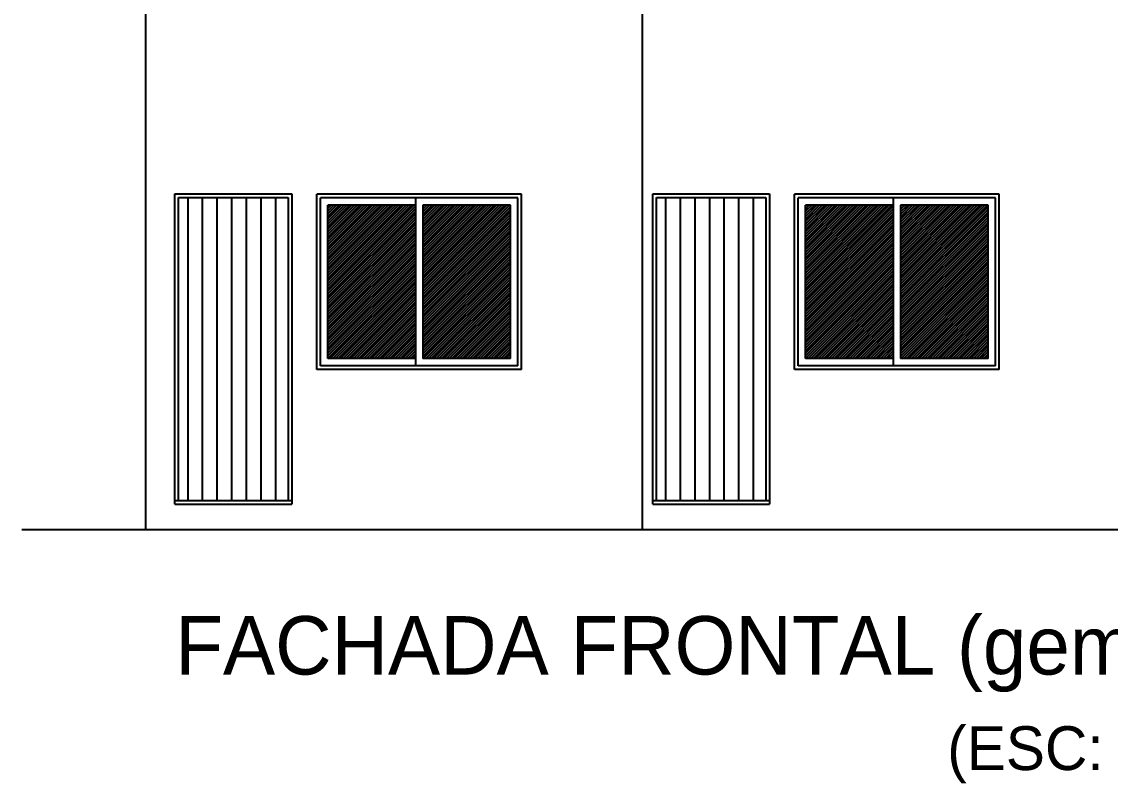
# Model space of a CAD drawing. Extents: x -74 to 202, y -59 to 73.
# Drawn here: x 38.72 to 46.16, y 5.59 to 10.81 of the extents above; entities that cross this region are included whole.
import ezdxf
from ezdxf.enums import TextEntityAlignment as Align

# ---------------------------------------------------------------- set-up
doc = ezdxf.new("R2010")
doc.units = 0
doc.layers.get('0').update_dxf_attribs({"linetype": 'CONTINUOUS'})
for name, color, linetype in [('TERRA', 244, 'CONTINUOUS'), ('TEXTO', 1, 'CONTINUOUS'), ('VIDROEX', 135, 'CONTINUOUS'), ('VISTAP', 244, 'CONTINUOUS')]:
    doc.layers.add(name, color=color, linetype=linetype)

# ---------------------------------------------------------------- blocks, each defined once
blk = doc.blocks.new('*X40')
at = {"color": 0, "linetype": 'CONTINUOUS'}
for p, q in [((45.4564, 5.717), (46.0464, 6.307)), ((45.4564, 5.7347), (46.0287, 6.307)), ((45.4564, 5.7524), (46.011, 6.307)), ((45.4564, 5.77), (45.9934, 6.307)), ((45.4564, 5.7877), (45.9757, 6.307)), ((45.4564, 5.8054), (45.958, 6.307)), ((45.4564, 5.8231), (45.9403, 6.307)), ((45.4564, 5.8408), (45.9227, 6.307)), ((45.4564, 5.8584), (45.905, 6.307)), ((45.4564, 5.8761), (45.8873, 6.307)), ((45.4564, 5.8938), (45.8696, 6.307)), ((45.4564, 5.9115), (45.8519, 6.307)), ((45.4564, 5.9291), (45.8343, 6.307)), ((45.4564, 5.9468), (45.8166, 6.307)), ((45.4564, 5.9645), (45.7989, 6.307)), ((45.4564, 5.9822), (45.7812, 6.307)), ((45.4564, 5.9999), (45.7636, 6.307)), ((45.4564, 6.0175), (45.7459, 6.307)), ((45.4564, 6.0352), (45.7282, 6.307)), ((45.4564, 6.0529), (45.7105, 6.307)), ((45.4564, 6.0706), (45.6928, 6.307)), ((45.4564, 6.0882), (45.6752, 6.307)), ((45.4564, 6.1059), (45.6575, 6.307)), ((45.4564, 6.1236), (45.6398, 6.307)), ((45.4564, 6.1413), (45.6221, 6.307)), ((45.4564, 6.159), (45.6045, 6.307)), ((45.4564, 6.1766), (45.5868, 6.307)), ((45.4564, 6.1943), (45.5691, 6.307)), ((45.4564, 6.212), (45.5514, 6.307)), ((45.4564, 6.2297), (45.5337, 6.307)), ((45.4564, 6.2473), (45.5161, 6.307)), ((45.4564, 6.265), (45.4984, 6.307)), ((45.4564, 6.2827), (45.4807, 6.307)), ((45.4564, 6.3004), (45.463, 6.307)), ((45.4564, 5.6993), (46.0564, 6.2993)), ((45.4564, 5.6817), (46.0564, 6.2817)), ((45.4564, 5.664), (46.0564, 6.264)), ((46.1064, 5.7129), (46.7005, 6.307)), ((46.1064, 5.7306), (46.6828, 6.307)), ((46.1064, 5.7483), (46.6651, 6.307)), ((46.1064, 5.766), (46.6474, 6.307)), ((46.1064, 5.7836), (46.6298, 6.307)), ((46.1064, 5.8013), (46.6121, 6.307)), ((46.1064, 5.819), (46.5944, 6.307)), ((46.1064, 5.8367), (46.5767, 6.307)), ((46.1064, 5.8544), (46.559, 6.307)), ((46.1064, 5.872), (46.5414, 6.307)), ((46.1064, 5.8897), (46.5237, 6.307)), ((46.1064, 5.9074), (46.506, 6.307)), ((46.1064, 5.9251), (46.4883, 6.307)), ((46.1064, 5.9427), (46.4707, 6.307)), ((46.1064, 5.9604), (46.453, 6.307)), ((46.1064, 5.9781), (46.4353, 6.307)), ((46.1064, 5.9958), (46.4176, 6.307)), ((46.1064, 6.0135), (46.4, 6.307)), ((46.1064, 6.0311), (46.3823, 6.307)), ((46.1064, 6.0488), (46.3646, 6.307)), ((46.1064, 6.0665), (46.3469, 6.307)), ((46.1064, 6.0842), (46.3292, 6.307)), ((46.1064, 6.1018), (46.3116, 6.307)), ((46.1064, 6.1195), (46.2939, 6.307)), ((46.1064, 6.1372), (46.2762, 6.307)), ((46.1064, 6.1549), (46.2585, 6.307)), ((46.1064, 6.1726), (46.2409, 6.307)), ((46.1064, 6.1902), (46.2232, 6.307)), ((46.1064, 6.2079), (46.2055, 6.307)), ((46.1064, 6.2256), (46.1878, 6.307)), ((46.1064, 6.2433), (46.1701, 6.307)), ((46.1064, 6.2609), (46.1525, 6.307)), ((46.1064, 6.2786), (46.1348, 6.307)), ((46.1064, 6.2963), (46.1171, 6.307)), ((46.1064, 5.6953), (46.7064, 6.2953)), ((46.1064, 5.6776), (46.7064, 6.2776)), ((46.1064, 5.6599), (46.7064, 6.2599)), ((48.7264, 5.7166), (49.3168, 6.307)), ((48.7264, 5.7343), (49.2991, 6.307)), ((48.7264, 5.752), (49.2814, 6.307)), ((48.7264, 5.7697), (49.2637, 6.307)), ((48.7264, 5.7874), (49.2461, 6.307)), ((48.7264, 5.805), (49.2284, 6.307)), ((48.7264, 5.8227), (49.2107, 6.307)), ((48.7264, 5.8404), (49.193, 6.307)), ((48.7264, 5.8581), (49.1753, 6.307)), ((48.7264, 5.8757), (49.1577, 6.307)), ((48.7264, 5.8934), (49.14, 6.307)), ((48.7264, 5.9111), (49.1223, 6.307)), ((48.7264, 5.9288), (49.1046, 6.307)), ((48.7264, 5.9465), (49.087, 6.307)), ((48.7264, 5.9641), (49.0693, 6.307)), ((48.7264, 5.9818), (49.0516, 6.307)), ((48.7264, 5.9995), (49.0339, 6.307)), ((48.7264, 6.0172), (49.0162, 6.307)), ((48.7264, 6.0348), (48.9986, 6.307)), ((48.7264, 6.0525), (48.9809, 6.307)), ((48.7264, 6.0702), (48.9632, 6.307)), ((48.7264, 6.0879), (48.9455, 6.307)), ((48.7264, 6.1056), (48.9279, 6.307)), ((48.7264, 6.1232), (48.9102, 6.307)), ((48.7264, 6.1409), (48.8925, 6.307)), ((48.7264, 6.1586), (48.8748, 6.307)), ((48.7264, 6.1763), (48.8571, 6.307)), ((48.7264, 6.1939), (48.8395, 6.307)), ((48.7264, 6.2116), (48.8218, 6.307)), ((48.7264, 6.2293), (48.8041, 6.307)), ((48.7264, 6.247), (48.7864, 6.307)), ((48.7264, 6.2646), (48.7688, 6.307)), ((48.7264, 6.2823), (48.7511, 6.307)), ((48.7264, 6.3), (48.7334, 6.307)), ((48.7264, 5.699), (49.3264, 6.299)), ((48.7264, 5.6813), (49.3264, 6.2813)), ((48.7264, 5.6636), (49.3264, 6.2636)), ((49.3764, 5.7126), (49.9708, 6.307)), ((49.3764, 5.7302), (49.9532, 6.307)), ((49.3764, 5.7479), (49.9355, 6.307)), ((49.3764, 5.7656), (49.9178, 6.307)), ((49.3764, 5.7833), (49.9001, 6.307)), ((49.3764, 5.801), (49.8825, 6.307)), ((49.3764, 5.8186), (49.8648, 6.307)), ((49.3764, 5.8363), (49.8471, 6.307)), ((49.3764, 5.854), (49.8294, 6.307)), ((49.3764, 5.8717), (49.8117, 6.307)), ((49.3764, 5.8893), (49.7941, 6.307)), ((49.3764, 5.907), (49.7764, 6.307)), ((49.3764, 5.9247), (49.7587, 6.307)), ((49.3764, 5.9424), (49.741, 6.307)), ((49.3764, 5.9601), (49.7234, 6.307)), ((49.3764, 5.9777), (49.7057, 6.307)), ((49.3764, 5.9954), (49.688, 6.307)), ((49.3764, 6.0131), (49.6703, 6.307)), ((49.3764, 6.0308), (49.6526, 6.307)), ((49.3764, 6.0484), (49.635, 6.307)), ((49.3764, 6.0661), (49.6173, 6.307)), ((49.3764, 6.0838), (49.5996, 6.307)), ((49.3764, 6.1015), (49.5819, 6.307)), ((49.3764, 6.1192), (49.5643, 6.307)), ((49.3764, 6.1368), (49.5466, 6.307)), ((49.3764, 6.1545), (49.5289, 6.307)), ((49.3764, 6.1722), (49.5112, 6.307)), ((49.3764, 6.1899), (49.4935, 6.307)), ((49.3764, 6.2075), (49.4759, 6.307)), ((49.3764, 6.2252), (49.4582, 6.307)), ((49.3764, 6.2429), (49.4405, 6.307)), ((49.3764, 6.2606), (49.4228, 6.307)), ((49.3764, 6.2783), (49.4052, 6.307)), ((49.3764, 6.2959), (49.3875, 6.307)), ((49.3764, 5.6949), (49.9764, 6.2949)), ((49.3764, 5.6772), (49.9764, 6.2772)), ((49.3764, 5.6595), (49.9764, 6.2595)), ((45.4564, 5.6463), (46.0564, 6.2463)), ((45.4564, 5.6286), (46.0564, 6.2286)), ((45.4564, 5.6109), (46.0564, 6.2109)), ((45.4564, 5.5933), (46.0564, 6.1933)), ((46.1064, 5.6422), (46.7064, 6.2422)), ((46.1064, 5.6245), (46.7064, 6.2245)), ((46.1064, 5.6069), (46.7064, 6.2069)), ((46.1064, 5.5892), (46.7064, 6.1892)), ((48.7264, 5.6459), (49.3264, 6.2459)), ((48.7264, 5.6283), (49.3264, 6.2283)), ((48.7264, 5.6106), (49.3264, 6.2106)), ((48.7264, 5.5929), (49.3264, 6.1929)), ((49.3764, 5.6419), (49.9764, 6.2419)), ((49.3764, 5.6242), (49.9764, 6.2242)), ((49.3764, 5.6065), (49.9764, 6.2065)), ((49.3764, 5.5888), (49.9764, 6.1888)), ((45.4564, 5.5756), (46.0564, 6.1756)), ((45.4564, 5.5579), (46.0564, 6.1579)), ((45.4564, 5.5402), (46.0564, 6.1402)), ((45.4564, 5.5226), (46.0564, 6.1226)), ((46.1064, 5.5715), (46.7064, 6.1715)), ((46.1064, 5.5538), (46.7064, 6.1538)), ((46.1064, 5.5362), (46.7064, 6.1362)), ((46.1064, 5.5185), (46.7064, 6.1185)), ((48.7264, 5.5752), (49.3264, 6.1752)), ((48.7264, 5.5575), (49.3264, 6.1575)), ((48.7264, 5.5399), (49.3264, 6.1399)), ((48.7264, 5.5222), (49.3264, 6.1222)), ((49.3764, 5.5711), (49.9764, 6.1711)), ((49.3764, 5.5535), (49.9764, 6.1535)), ((49.3764, 5.5358), (49.9764, 6.1358)), ((49.3764, 5.5181), (49.9764, 6.1181)), ((45.4564, 5.5049), (46.0564, 6.1049)), ((45.4564, 5.4872), (46.0564, 6.0872)), ((45.4564, 5.4695), (46.0564, 6.0695)), ((45.4564, 5.4518), (46.0564, 6.0518)), ((45.4564, 5.4342), (46.0564, 6.0342)), ((46.1064, 5.5008), (46.7064, 6.1008)), ((46.1064, 5.4831), (46.7064, 6.0831)), ((46.1064, 5.4654), (46.7064, 6.0654)), ((46.1064, 5.4478), (46.7064, 6.0478)), ((48.7264, 5.5045), (49.3264, 6.1045)), ((48.7264, 5.4868), (49.3264, 6.0868)), ((48.7264, 5.4692), (49.3264, 6.0692)), ((48.7264, 5.4515), (49.3264, 6.0515)), ((48.7264, 5.4338), (49.3264, 6.0338)), ((49.3764, 5.5004), (49.9764, 6.1004)), ((49.3764, 5.4828), (49.9764, 6.0828)), ((49.3764, 5.4651), (49.9764, 6.0651)), ((49.3764, 5.4474), (49.9764, 6.0474)), ((45.4564, 5.4165), (46.0564, 6.0165)), ((45.4564, 5.3988), (46.0564, 5.9988)), ((45.4564, 5.3811), (46.0564, 5.9811)), ((45.4564, 5.3635), (46.0564, 5.9635)), ((46.1064, 5.4301), (46.7064, 6.0301)), ((46.1064, 5.4124), (46.7064, 6.0124)), ((46.1064, 5.3947), (46.7064, 5.9947)), ((46.1064, 5.3771), (46.7064, 5.9771)), ((46.1064, 5.3594), (46.7064, 5.9594)), ((48.7264, 5.4161), (49.3264, 6.0161)), ((48.7264, 5.3984), (49.3264, 5.9984)), ((48.7264, 5.3808), (49.3264, 5.9808)), ((48.7264, 5.3631), (49.3264, 5.9631)), ((49.3764, 5.4297), (49.9764, 6.0297)), ((49.3764, 5.412), (49.9764, 6.012)), ((49.3764, 5.3944), (49.9764, 5.9944)), ((49.3764, 5.3767), (49.9764, 5.9767)), ((45.4564, 5.3458), (46.0564, 5.9458)), ((45.4564, 5.3281), (46.0564, 5.9281)), ((45.4564, 5.3104), (46.0564, 5.9104)), ((45.4564, 5.2927), (46.0564, 5.8927)), ((46.1064, 5.3417), (46.7064, 5.9417)), ((46.1064, 5.324), (46.7064, 5.924)), ((46.1064, 5.3064), (46.7064, 5.9064)), ((46.1064, 5.2887), (46.7064, 5.8887)), ((48.7264, 5.3454), (49.3264, 5.9454)), ((48.7264, 5.3277), (49.3264, 5.9277)), ((48.7264, 5.3101), (49.3264, 5.9101)), ((48.7264, 5.2924), (49.3264, 5.8924)), ((49.3764, 5.359), (49.9764, 5.959)), ((49.3764, 5.3413), (49.9764, 5.9413)), ((49.3764, 5.3237), (49.9764, 5.9237)), ((49.3764, 5.306), (49.9764, 5.906)), ((49.3764, 5.2883), (49.9764, 5.8883)), ((45.4564, 5.2751), (46.0564, 5.8751)), ((45.4564, 5.2574), (46.0564, 5.8574)), ((45.4737, 5.257), (46.0564, 5.8397)), ((45.4914, 5.257), (46.0564, 5.822)), ((46.1064, 5.271), (46.7064, 5.871)), ((46.1101, 5.257), (46.7064, 5.8533)), ((46.1278, 5.257), (46.7064, 5.8356)), ((46.1454, 5.257), (46.7064, 5.818)), ((48.7264, 5.2747), (49.3264, 5.8747)), ((48.7264, 5.257), (49.3264, 5.857)), ((48.7441, 5.257), (49.3264, 5.8393)), ((48.7617, 5.257), (49.3264, 5.8217)), ((49.3764, 5.2706), (49.9764, 5.8706)), ((49.3805, 5.257), (49.9764, 5.8529)), ((49.3981, 5.257), (49.9764, 5.8353)), ((49.4158, 5.257), (49.9764, 5.8176)), ((45.509, 5.257), (46.0564, 5.8044)), ((45.5267, 5.257), (46.0564, 5.7867)), ((45.5444, 5.257), (46.0564, 5.769)), ((45.5621, 5.257), (46.0564, 5.7513)), ((46.1631, 5.257), (46.7064, 5.8003)), ((46.1808, 5.257), (46.7064, 5.7826)), ((46.1985, 5.257), (46.7064, 5.7649)), ((46.2162, 5.257), (46.7064, 5.7473)), ((48.7794, 5.257), (49.3264, 5.804)), ((48.7971, 5.257), (49.3264, 5.7863)), ((48.8148, 5.257), (49.3264, 5.7686)), ((48.8325, 5.257), (49.3264, 5.751)), ((49.4335, 5.257), (49.9764, 5.7999)), ((49.4512, 5.257), (49.9764, 5.7822)), ((49.4688, 5.257), (49.9764, 5.7646)), ((49.4865, 5.257), (49.9764, 5.7469)), ((45.5798, 5.257), (46.0564, 5.7336)), ((45.5974, 5.257), (46.0564, 5.716)), ((45.6151, 5.257), (46.0564, 5.6983)), ((45.6328, 5.257), (46.0564, 5.6806)), ((45.6505, 5.257), (46.0564, 5.6629)), ((46.2338, 5.257), (46.7064, 5.7296)), ((46.2515, 5.257), (46.7064, 5.7119)), ((46.2692, 5.257), (46.7064, 5.6942)), ((46.2869, 5.257), (46.7064, 5.6765)), ((48.8501, 5.257), (49.3264, 5.7333)), ((48.8678, 5.257), (49.3264, 5.7156)), ((48.8855, 5.257), (49.3264, 5.6979)), ((48.9032, 5.257), (49.3264, 5.6802)), ((48.9208, 5.257), (49.3264, 5.6626)), ((49.5042, 5.257), (49.9764, 5.7292)), ((49.5219, 5.257), (49.9764, 5.7115)), ((49.5396, 5.257), (49.9764, 5.6938)), ((49.5572, 5.257), (49.9764, 5.6762)), ((45.6681, 5.257), (46.0564, 5.6453)), ((45.6858, 5.257), (46.0564, 5.6276)), ((45.7035, 5.257), (46.0564, 5.6099)), ((45.7212, 5.257), (46.0564, 5.5922)), ((46.3045, 5.257), (46.7064, 5.6589)), ((46.3222, 5.257), (46.7064, 5.6412)), ((46.3399, 5.257), (46.7064, 5.6235)), ((46.3576, 5.257), (46.7064, 5.6058)), ((46.3753, 5.257), (46.7064, 5.5882)), ((48.9385, 5.257), (49.3264, 5.6449)), ((48.9562, 5.257), (49.3264, 5.6272)), ((48.9739, 5.257), (49.3264, 5.6095)), ((48.9916, 5.257), (49.3264, 5.5919)), ((49.5749, 5.257), (49.9764, 5.6585)), ((49.5926, 5.257), (49.9764, 5.6408)), ((49.6103, 5.257), (49.9764, 5.6231)), ((49.6279, 5.257), (49.9764, 5.6055)), ((49.6456, 5.257), (49.9764, 5.5878)), ((45.7389, 5.257), (46.0564, 5.5745)), ((45.7565, 5.257), (46.0564, 5.5569)), ((45.7742, 5.257), (46.0564, 5.5392)), ((45.7919, 5.257), (46.0564, 5.5215)), ((46.3929, 5.257), (46.7064, 5.5705)), ((46.4106, 5.257), (46.7064, 5.5528)), ((46.4283, 5.257), (46.7064, 5.5351)), ((46.446, 5.257), (46.7064, 5.5174)), ((49.0092, 5.257), (49.3264, 5.5742)), ((49.0269, 5.257), (49.3264, 5.5565)), ((49.0446, 5.257), (49.3264, 5.5388)), ((49.0623, 5.257), (49.3264, 5.5211)), ((49.6633, 5.257), (49.9764, 5.5701)), ((49.681, 5.257), (49.9764, 5.5524)), ((49.6987, 5.257), (49.9764, 5.5348)), ((49.7163, 5.257), (49.9764, 5.5171)), ((45.8096, 5.257), (46.0564, 5.5038)), ((45.8272, 5.257), (46.0564, 5.4862)), ((45.8449, 5.257), (46.0564, 5.4685)), ((45.8626, 5.257), (46.0564, 5.4508)), ((46.4636, 5.257), (46.7064, 5.4998)), ((46.4813, 5.257), (46.7064, 5.4821)), ((46.499, 5.257), (46.7064, 5.4644)), ((46.5167, 5.257), (46.7064, 5.4467)), ((49.0799, 5.257), (49.3264, 5.5035)), ((49.0976, 5.257), (49.3264, 5.4858)), ((49.1153, 5.257), (49.3264, 5.4681)), ((49.133, 5.257), (49.3264, 5.4504)), ((49.734, 5.257), (49.9764, 5.4994)), ((49.7517, 5.257), (49.9764, 5.4817)), ((49.7694, 5.257), (49.9764, 5.464)), ((49.787, 5.257), (49.9764, 5.4464)), ((45.8803, 5.257), (46.0564, 5.4331)), ((45.898, 5.257), (46.0564, 5.4154)), ((45.9156, 5.257), (46.0564, 5.3978)), ((45.9333, 5.257), (46.0564, 5.3801)), ((46.5344, 5.257), (46.7064, 5.4291)), ((46.552, 5.257), (46.7064, 5.4114)), ((46.5697, 5.257), (46.7064, 5.3937)), ((46.5874, 5.257), (46.7064, 5.376)), ((49.1506, 5.257), (49.3264, 5.4328)), ((49.1683, 5.257), (49.3264, 5.4151)), ((49.186, 5.257), (49.3264, 5.3974)), ((49.2037, 5.257), (49.3264, 5.3797)), ((49.8047, 5.257), (49.9764, 5.4287)), ((49.8224, 5.257), (49.9764, 5.411)), ((49.8401, 5.257), (49.9764, 5.3933)), ((49.8578, 5.257), (49.9764, 5.3757)), ((45.951, 5.257), (46.0564, 5.3624)), ((45.9687, 5.257), (46.0564, 5.3447)), ((45.9863, 5.257), (46.0564, 5.3271)), ((46.004, 5.257), (46.0564, 5.3094)), ((46.0217, 5.257), (46.0564, 5.2917)), ((46.6051, 5.257), (46.7064, 5.3583)), ((46.6227, 5.257), (46.7064, 5.3407)), ((46.6404, 5.257), (46.7064, 5.323)), ((46.6581, 5.257), (46.7064, 5.3053)), ((49.2214, 5.257), (49.3264, 5.362)), ((49.239, 5.257), (49.3264, 5.3444)), ((49.2567, 5.257), (49.3264, 5.3267)), ((49.2744, 5.257), (49.3264, 5.309)), ((49.2921, 5.257), (49.3264, 5.2913)), ((49.8754, 5.257), (49.9764, 5.358)), ((49.8931, 5.257), (49.9764, 5.3403)), ((49.9108, 5.257), (49.9764, 5.3226)), ((49.9285, 5.257), (49.9764, 5.3049)), ((46.0394, 5.257), (46.0564, 5.274)), ((46.6758, 5.257), (46.7064, 5.2876)), ((46.6935, 5.257), (46.7064, 5.27)), ((49.3097, 5.257), (49.3264, 5.2737)), ((49.9461, 5.257), (49.9764, 5.2873)), ((49.9638, 5.257), (49.9764, 5.2696))]:
    blk.add_line(p, q, dxfattribs=at)
blk = doc.blocks.new('*X32')
at = {"color": 0, "linetype": 'CONTINUOUS'}
for p, q in [((44.5, 4.2844), (44.5, 6.3594)), ((44.6, 4.2844), (44.6, 6.3594)), ((44.7, 4.2844), (44.7, 6.3594)), ((44.8, 4.2844), (44.8, 6.3594)), ((44.9, 4.2844), (44.9, 6.3594)), ((45, 4.2844), (45, 6.3594)), ((45.1, 4.2844), (45.1, 6.3594))]:
    blk.add_line(p, q, dxfattribs=at)

msp = doc.modelspace()

# ---------------------------------------------------------------- linework, layer by layer
at = {"layer": 'TERRA', "color": 5, "linetype": 'CONTINUOUS'}
for p, q in [((39.56332, 7.33009), (38.71537, 7.33009)), ((42.96332, 7.33009), (39.56332, 7.33009)), ((42.96332, 7.33009), (39.56332, 7.33009)), ((53.62126, 7.33009), (42.96332, 7.33009))]:
    msp.add_line(p, q, dxfattribs=at)
at = {"layer": 'VISTAP', "color": 1, "linetype": 'CONTINUOUS'}
for p, q in [((39.56332, 7.33009), (39.56332, 13.0347)), ((42.96332, 7.33009), (42.96332, 12.3282)), ((46.10332, 7.33009), (42.96332, 7.33009)), ((49.50332, 7.33009), (46.10332, 7.33009))]:
    msp.add_line(p, q, dxfattribs=at)
at = {"layer": 'VISTAP', "linetype": 'CONTINUOUS'}
for p, q in [((39.76332, 7.50509), (39.76332, 9.63009)), ((39.76332, 9.63009), (40.56332, 9.63009)), ((40.56332, 9.63009), (40.56332, 7.50509)), ((43.03332, 7.50509), (43.03332, 9.63009)), ((43.03332, 9.63009), (43.83332, 9.63009)), ((43.83332, 9.63009), (43.83332, 7.50509)), ((39.78832, 7.53009), (39.78832, 9.60509)), ((39.78832, 9.60509), (40.53832, 9.60509)), ((40.53832, 9.60509), (40.53832, 7.53009)), ((43.05832, 7.53009), (43.05832, 9.60509)), ((43.05832, 9.60509), (43.80832, 9.60509)), ((43.80832, 9.60509), (43.80832, 7.53009)), ((39.76332, 7.53009), (40.56332, 7.53009)), ((43.03332, 7.53009), (43.83332, 7.53009)), ((39.76332, 7.50509), (40.56332, 7.50509)), ((43.03332, 7.50509), (43.83332, 7.50509))]:
    msp.add_line(p, q, dxfattribs=at)
at = {"layer": 'VISTAP', "color": 244, "linetype": 'CONTINUOUS'}
for p, q in [((40.73449, 8.42766), (40.73449, 9.62766)), ((42.13449, 9.62766), (40.73449, 9.62766)), ((42.13449, 8.42766), (42.13449, 9.62766)), ((44.00449, 8.42766), (44.00449, 9.62766)), ((45.40449, 9.62766), (44.00449, 9.62766)), ((45.40449, 8.42766), (45.40449, 9.62766)), ((40.75949, 8.45266), (40.75949, 9.60266)), ((42.10949, 9.60266), (40.75949, 9.60266)), ((40.80949, 8.50266), (40.80949, 9.55266)), ((41.40949, 9.55266), (40.80949, 9.55266)), ((41.40949, 9.60266), (41.40949, 8.45266)), ((41.45949, 9.55266), (41.45949, 8.50266)), ((42.05949, 9.55266), (41.45949, 9.55266)), ((42.05949, 8.50266), (42.05949, 9.55266)), ((42.10949, 8.45266), (42.10949, 9.60266)), ((44.02949, 8.45266), (44.02949, 9.60266)), ((45.37949, 9.60266), (44.02949, 9.60266)), ((44.07949, 8.50266), (44.07949, 9.55266)), ((44.67949, 9.55266), (44.07949, 9.55266)), ((44.67949, 9.60266), (44.67949, 8.45266)), ((44.72949, 9.55266), (44.72949, 8.50266)), ((45.32949, 9.55266), (44.72949, 9.55266)), ((45.32949, 8.50266), (45.32949, 9.55266)), ((45.37949, 8.45266), (45.37949, 9.60266)), ((41.40949, 8.50266), (40.80949, 8.50266)), ((42.05949, 8.50266), (41.45949, 8.50266)), ((44.67949, 8.50266), (44.07949, 8.50266)), ((45.32949, 8.50266), (44.72949, 8.50266)), ((42.13449, 8.42766), (40.73449, 8.42766)), ((42.10949, 8.45266), (40.75949, 8.45266)), ((45.40449, 8.42766), (44.00449, 8.42766)), ((45.37949, 8.45266), (44.02949, 8.45266))]:
    msp.add_line(p, q, dxfattribs=at)

# ---------------------------------------------------------------- block references
at = {"layer": 'VIDROEX', "color": 135, "linetype": 'CONTINUOUS'}
msp.add_blockref('*X40', (-4.64692, 3.24566), dxfattribs=at)
at = {"layer": 'VISTAP', "linetype": 'CONTINUOUS'}
for p in [(-4.64692, 3.24566), (-1.37692, 3.24566)]:
    msp.add_blockref('*X32', p, dxfattribs=at)

# ---------------------------------------------------------------- texts
at = {"layer": 'TEXTO', "color": 1, "linetype": 'CONTINUOUS'}
for s, height, p in [('FACHADA FRONTAL (geminação de quatro sobrados)', 0.4, (46.30576, 6.48743)), ('(ESC: 1:100)', 0.3, (46.20824, 5.7973))]:
    msp.add_text(s, height=height, dxfattribs=at).set_placement(p, align=Align.MIDDLE)

doc.saveas('drawing.dxf')
